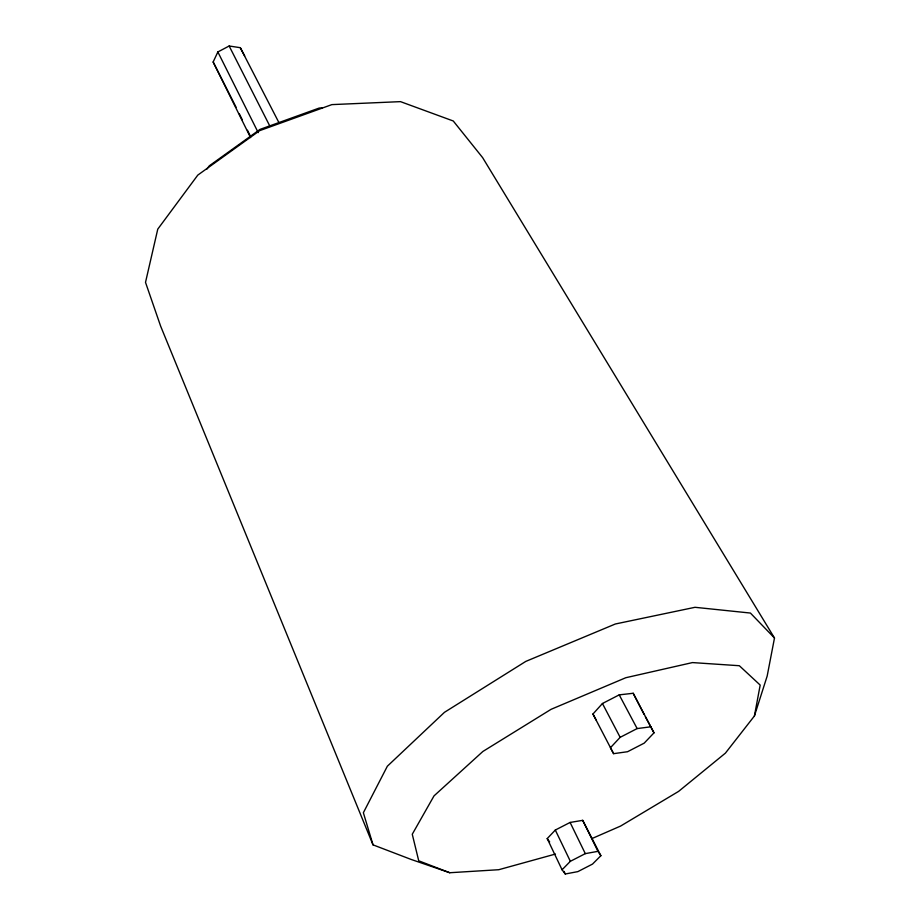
<?xml version="1.0" encoding="UTF-8"?>
<svg xmlns="http://www.w3.org/2000/svg" width="920" height="920" viewBox="0 0 920 920"><rect width="100%" height="100%" fill="white"/><g stroke="black" fill="none" stroke-linecap="round" stroke-linejoin="round"><path stroke-width="1.38" d="M591.997 838.545L620.586 826.068L678.615 791.384L725.408 753.135L754.411 715.99L760.184 685.078L739.335 665.723L692.472 662.584L625.818 677.718L551.103 709.308L482.862 751.479L434.022 795.88L412.263 834.244L418.726 860.809L449.753 872.735L498.766 869.71L555.462 854.047M449.753 872.735L411.102 859.429L373.014 844.859L160.643 326.174L145.51 282.371L157.768 229.137L197.8 175.099L259.658 130.651L331.867 104.615L400.487 101.637L453.261 120.991L482.632 157.642L774.49 638.02L767.165 676.085L754.411 715.99M250.562 137.586L213.152 61.996L217.856 51.957L229.16 46L240.292 47.69L244.685 55.947M206.747 169.268L209.288 165.841L260.015 129.386L319.194 108.054L322.023 107.927M613.594 753.664L592.952 714.023L602.439 703.512L619.217 694.865L633.19 693.277L653.994 732.849L644.184 743.153L627.555 751.72L613.594 753.664L610.408 747.764L620.149 737.334L637.146 728.571L651.188 726.754M547.216 838.591L555.312 830.047L570.101 822.445L582.705 820.341L600.875 855.703L592.514 864.087L577.852 871.619L565.259 874L562.062 869.779L547.216 838.591L549.665 841.904M562.062 869.779L570.354 861.315L585.304 853.633L597.966 851.333L600.875 855.703M774.49 638.02L750.421 613.053L695.014 607.303L615.365 623.99L525.803 661.399L444.475 712.31L387.354 766.21L363.365 812.728L373.014 844.859M213.152 61.996L236.072 107.226M644.057 714.38L633.19 693.277M645.38 716.841L653.994 732.849M592.952 714.023L596.24 720.153M619.217 694.865L637.146 728.571M602.439 703.512L620.149 737.334M240.292 47.69L279.231 123.211M229.16 46L270.008 126.431M217.856 51.957L258.221 132.629M239.234 113.62L242.397 120.014M247.468 130.237L250.631 136.631M582.705 820.341L597.966 851.333M570.101 822.445L585.304 853.633M555.312 830.047L570.354 861.315M564.029 871.412L565.259 874"/></g></svg>
